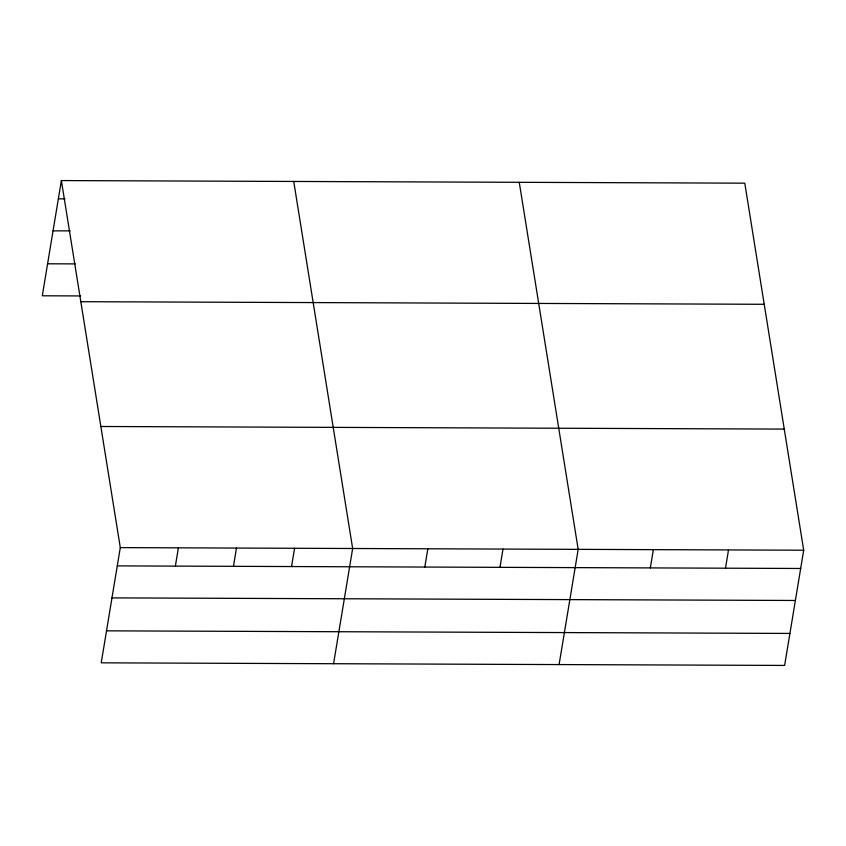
<?xml version="1.0" encoding="UTF-8"?>
<svg xmlns="http://www.w3.org/2000/svg" width="846" height="846" viewBox="0 0 846 846"><rect width="100%" height="100%" fill="white"/><g stroke="black" fill="none" stroke-linecap="round" stroke-linejoin="round"><path stroke-width="1.27" d="M61.377 180.568L120.301 547.616L101.224 662.83L784.623 665.432L803.7 550.217L744.776 183.17L61.377 180.568L42.3 295.783L80.582 295.931M175.365 566.111L178.39 547.838M233.454 566.323L236.478 548.06M291.542 566.545L294.567 548.282M333.578 663.719L352.655 548.504L293.731 181.456M424.808 567.053L427.833 548.79M499.975 567.338L503 549.075M559.1 664.575L578.178 549.361L519.254 182.313M650.331 567.909L653.355 549.646M725.498 568.195L728.522 549.932M58.353 198.842L64.952 198.863M53.055 230.831L70.218 230.895M47.598 263.793L75.326 263.899M80.825 301.694L764.224 304.296M100.854 426.49L784.253 429.091M120.301 547.616L803.7 550.217M117.277 565.889L800.676 568.48M111.979 597.879L795.377 600.47M106.522 630.841L789.921 633.432"/></g></svg>
